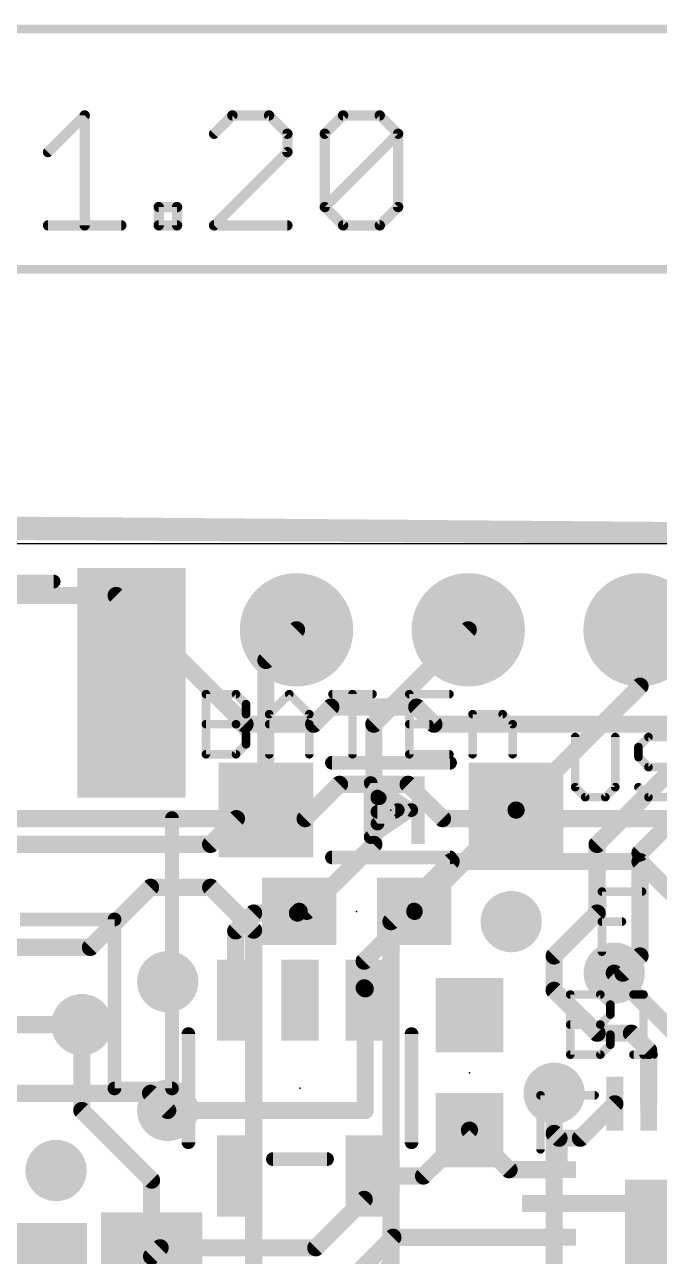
# Model space of a CAD drawing. Extents: x -8.4 to 62, y -6.5 to 32.8.
# Drawn here: x 12.49 to 21.88, y 12.32 to 30.55 of the extents above; entities that cross this region are included whole.
import ezdxf

# ---------------------------------------------------------------- set-up
doc = ezdxf.new("R2010")
doc.units = 0
for name, color, linetype in [('1', 12, 'CONTINUOUS'), ('16', 132, 'CONTINUOUS'), ('17', 110, 'CONTINUOUS'), ('18', 110, 'CONTINUOUS'), ('20', 53, 'CONTINUOUS'), ('21', 40, 'CONTINUOUS'), ('23', 40, 'CONTINUOUS'), ('47', 253, 'CONTINUOUS')]:
    doc.layers.add(name, color=color, linetype=linetype)

# ---------------------------------------------------------------- blocks, each defined once
blk = doc.blocks.new('RECT')
blk.add_solid([(-0.5, -0.5), (0.5, -0.5), (-0.5, 0.5), (0.5, 0.5)])
blk = doc.blocks.new('ROUNDP')
at = {"const_width": 0.5}
blk.add_lwpolyline([(0, -0.25, 1), (0, 0.25, 1), (0, -0.25)], format="xyb", dxfattribs=at)
blk = doc.blocks.new('ROUNDV')
at = {"const_width": 0.5}
blk.add_lwpolyline([(0, -0.25, 1), (0, 0.25, 1), (0, -0.25)], format="xyb", dxfattribs=at)

msp = doc.modelspace()

# ---------------------------------------------------------------- linework, layer by layer
at = {"layer": '1', "const_width": 0.254}
for points in [[(46.355, 22.86), (-0.254, 23.241)], [(16.51, 21.59), (16.057, 21.137)], [(17.653, 20.193), (19.05, 21.59)], [(20.955, 18.415), (24.13, 21.59)], [(21.59, 20.756), (21.59, 21.59)], [(16.057, 21.137), (16.057, 18.923)], [(19.757, 18.923), (21.59, 20.756)], [(23.622, 20.32), (21.59, 18.288)], [(17.653, 18.415), (17.653, 20.193)], [(18.2584, 17.4244), (19.757, 18.923)], [(15.621, 18.796), (15.24, 18.415)], [(15.93, 18.796), (15.621, 18.796)], [(15.24, 18.415), (12.319, 18.415)], [(16.6624, 17.4244), (17.653, 18.415)], [(20.955, 17.399), (20.955, 18.415)], [(21.59, 18.288), (21.59, 16.764)], [(15.6108, 17.1348), (15.875, 17.399)], [(15.875, 17.399), (16.5236, 17.399)], [(16.5236, 17.399), (16.549, 17.4244)], [(16.549, 17.4244), (16.6624, 17.4244)], [(17.5108, 16.6862), (18.249, 17.4244)], [(18.249, 17.4244), (18.2584, 17.4244)], [(20.32, 16.764), (20.955, 17.399)], [(15.6108, 16.1083), (15.6108, 17.1348)], [(17.5108, 16.292), (17.5108, 16.6862)], [(20.32, 16.256), (20.32, 16.764)], [(21.59, 16.764), (21.336, 16.51)], [(21.336, 16.51), (21.209, 16.51)], [(17.5108, 16.292), (17.5108, 16.1083)], [(17.5108, 16.292), (17.526, 16.2768)], [(17.526, 16.2768), (17.526, 14.478)], [(20.32, 16.256), (20.955, 15.621)], [(13.335, 14.478), (13.335, 15.748)], [(20.955, 15.621), (21.463, 15.621)], [(21.463, 15.621), (21.7182, 15.3658)], [(21.7182, 15.3658), (21.7182, 14.5766)], [(20.32, 14.1385), (20.32, 14.732)], [(14.366, 13.447), (13.335, 14.478)], [(17.526, 14.478), (14.605, 14.478)], [(21.2182, 14.5766), (20.7085, 14.0669)], [(19.067, 14.187), (18.3881, 13.5081)], [(19.067, 14.187), (19.6524, 13.6016)], [(20.3916, 14.0669), (20.32, 14.1385)], [(20.7085, 14.0669), (20.3916, 14.0669)], [(20.3916, 14.0669), (20.3916, 13.6016)], [(19.6524, 13.6016), (20.2432, 13.6016)], [(20.3916, 13.6016), (20.2432, 13.6016)], [(14.366, 12.32), (14.366, 13.447)], [(18.3881, 13.5081), (17.5108, 13.5081)], [(17.5108, 13.1619), (17.5108, 13.5081)], [(16.7949, 12.446), (17.5108, 13.1619)], [(20.2432, 13.1016), (22.0774, 13.1016)], [(17.9356, 12.6016), (16.129, 10.795)], [(20.2432, 12.6016), (17.9356, 12.6016)], [(14.492, 12.446), (14.366, 12.32)], [(16.7949, 12.446), (14.492, 12.446)]]:
    msp.add_lwpolyline(points, dxfattribs=at)
at = {"layer": '1'}
for points, const_width in [([(16.5549, 21.5451, 1), (16.4651, 21.6349)], 0.127), ([(19.0949, 21.5451, 1), (19.0051, 21.6349)], 0.127), ([(21.6535, 21.59, 1), (21.5265, 21.59)], 0.127), ([(16.1205, 21.137, 1), (15.9935, 21.137)], 0.127), ([(16.0121, 21.1819, 1), (16.1019, 21.0921)], 0.127), ([(21.5265, 20.756, 1), (21.6535, 20.756)], 0.127), ([(21.6349, 20.7111, 1), (21.5451, 20.8009)], 0.127), ([(17.7165, 20.193, 1), (17.5895, 20.193)], 0.127), ([(17.6081, 20.2379, 1), (17.6979, 20.1481)], 0.127), ([(15.93, 18.796, 0.4142), (16.057, 18.923)], 0.254), ([(16.1205, 18.923, 1), (15.9935, 18.923)], 0.127), ([(15.9935, 18.923, 1), (16.1205, 18.923)], 0.127), ([(19.7121, 18.9679, 1), (19.8019, 18.8781)], 0.127), ([(19.8019, 18.8781, 1), (19.7121, 18.9679)], 0.127), ([(15.621, 18.8595, 1), (15.621, 18.7325)], 0.127), ([(15.6659, 18.7511, 1), (15.5761, 18.8409)], 0.127), ([(15.93, 18.8595, 1), (15.93, 18.7325)], 0.127), ([(15.93, 18.7325, 1), (15.93, 18.8595)], 0.127), ([(15.1951, 18.4599, 1), (15.2849, 18.3701)], 0.127), ([(15.24, 18.3515, 1), (15.24, 18.4785)], 0.127), ([(17.5895, 18.415, 1), (17.7165, 18.415)], 0.127), ([(17.6979, 18.3701, 1), (17.6081, 18.4599)], 0.127), ([(21.0185, 18.415, 1), (20.8915, 18.415)], 0.127), ([(20.9101, 18.4599, 1), (20.9999, 18.3701)], 0.127), ([(21.6535, 18.288, 1), (21.5265, 18.288)], 0.127), ([(21.5451, 18.3329, 1), (21.6349, 18.2431)], 0.127), ([(15.875, 17.4625, 1), (15.875, 17.3355)], 0.127), ([(15.9199, 17.3541, 1), (15.8301, 17.4439)], 0.127), ([(16.4787, 17.4439, 1), (16.5685, 17.3541)], 0.127), ([(16.549, 17.4879, 1), (16.549, 17.3609)], 0.127), ([(16.5939, 17.3795, 1), (16.5041, 17.4693)], 0.127), ([(16.5236, 17.3355, 1), (16.5236, 17.4625)], 0.127), ([(16.6175, 17.4693, 1), (16.7073, 17.3795)], 0.127), ([(16.6624, 17.3609, 1), (16.6624, 17.4879)], 0.127), ([(18.249, 17.4879, 1), (18.249, 17.3609)], 0.127), ([(18.2135, 17.4693, 1), (18.3033, 17.3795)], 0.127), ([(18.2939, 17.3795, 1), (18.2041, 17.4693)], 0.127), ([(18.2584, 17.3609, 1), (18.2584, 17.4879)], 0.127), ([(20.9999, 17.3541, 1), (20.9101, 17.4439)], 0.127), ([(20.8915, 17.399, 1), (21.0185, 17.399)], 0.127), ([(15.6743, 17.1348, 1), (15.5473, 17.1348)], 0.127), ([(15.5659, 17.1797, 1), (15.6557, 17.0899)], 0.127), ([(17.5743, 16.6862, 1), (17.4473, 16.6862)], 0.127), ([(17.4659, 16.7311, 1), (17.5557, 16.6413)], 0.127), ([(20.3835, 16.764, 1), (20.2565, 16.764)], 0.127), ([(20.2751, 16.8089, 1), (20.3649, 16.7191)], 0.127), ([(21.5265, 16.764, 1), (21.6535, 16.764)], 0.127), ([(21.6349, 16.7191, 1), (21.5451, 16.8089)], 0.127), ([(21.209, 16.5735, 1), (21.209, 16.4465)], 0.127), ([(21.2911, 16.5549, 1), (21.3809, 16.4651)], 0.127), ([(21.336, 16.4465, 1), (21.336, 16.5735)], 0.127), ([(17.5743, 16.292, 1), (17.4473, 16.292)], 0.127), ([(17.5557, 16.3369, 1), (17.4659, 16.2471)], 0.127), ([(17.5895, 16.2768, 1), (17.4625, 16.2768)], 0.127), ([(17.4473, 16.292, 1), (17.5743, 16.292)], 0.127), ([(17.4811, 16.2319, 1), (17.5709, 16.3217)], 0.127), ([(20.3649, 16.3009, 1), (20.2751, 16.2111)], 0.127), ([(20.2565, 16.256, 1), (20.3835, 16.256)], 0.127), ([(15.5473, 16.1083, 1), (15.6743, 16.1083)], 0.127), ([(17.4473, 16.1083, 1), (17.5743, 16.1083)], 0.127), ([(13.3985, 15.748, 1), (13.2715, 15.748)], 0.127), ([(20.955, 15.6845, 1), (20.955, 15.5575)], 0.127), ([(20.9101, 15.5761, 1), (20.9999, 15.6659)], 0.127), ([(21.5079, 15.6659, 1), (21.4181, 15.5761)], 0.127), ([(21.463, 15.5575, 1), (21.463, 15.6845)], 0.127), ([(21.7817, 15.3658, 1), (21.6547, 15.3658)], 0.127), ([(21.6733, 15.3209, 1), (21.7631, 15.4107)], 0.127), ([(20.3835, 14.732, 1), (20.2565, 14.732)], 0.127), ([(13.3799, 14.5229, 1), (13.2901, 14.4331)], 0.127), ([(14.605, 14.5415, 1), (14.605, 14.4145)], 0.127), ([(17.526, 14.4145, 1), (17.526, 14.5415)], 0.127), ([(21.2631, 14.5317, 1), (21.1733, 14.6215)], 0.127), ([(21.6547, 14.5766, 1), (21.7817, 14.5766)], 0.127), ([(13.2715, 14.478, 1), (13.3985, 14.478)], 0.127), ([(17.4625, 14.478, 1), (17.5895, 14.478)], 0.127), ([(19.1119, 14.2319, 1), (19.0221, 14.1421)], 0.127), ([(19.1119, 14.1421, 1), (19.0221, 14.2319)], 0.127), ([(20.3649, 14.1834, 1), (20.2751, 14.0936)], 0.127), ([(20.2565, 14.1385, 1), (20.3835, 14.1385)], 0.127), ([(20.3916, 14.1304, 1), (20.3916, 14.0034)], 0.127), ([(20.4551, 14.0669, 1), (20.3281, 14.0669)], 0.127), ([(20.3467, 14.022, 1), (20.4365, 14.1118)], 0.127), ([(20.6636, 14.1118, 1), (20.7534, 14.022)], 0.127), ([(20.7085, 14.0034, 1), (20.7085, 14.1304)], 0.127), ([(19.6524, 13.6651, 1), (19.6524, 13.5381)], 0.127), ([(19.6075, 13.5567, 1), (19.6973, 13.6465)], 0.127), ([(20.2432, 13.6651, 1), (20.2432, 13.5381)], 0.127), ([(20.2432, 13.5381, 1), (20.2432, 13.6651)], 0.127), ([(20.3916, 13.5381, 1), (20.3916, 13.6651)], 0.127), ([(14.4295, 13.447, 1), (14.3025, 13.447)], 0.127), ([(14.3211, 13.4021, 1), (14.4109, 13.4919)], 0.127), ([(17.5108, 13.5716, 1), (17.5108, 13.4446)], 0.127), ([(17.5743, 13.5081, 1), (17.4473, 13.5081)], 0.127), ([(18.3432, 13.553, 1), (18.433, 13.4632)], 0.127), ([(18.3881, 13.4446, 1), (18.3881, 13.5716)], 0.127), ([(20.3281, 13.6016, 1), (20.4551, 13.6016)], 0.127), ([(17.4473, 13.1619, 1), (17.5743, 13.1619)], 0.127), ([(17.5557, 13.117, 1), (17.4659, 13.2068)], 0.127), ([(20.2432, 13.1651, 1), (20.2432, 13.0381)], 0.127), ([(17.9356, 12.6651, 1), (17.9356, 12.5381)], 0.127), ([(17.9805, 12.5567, 1), (17.8907, 12.6465)], 0.127), ([(20.2432, 12.5381, 1), (20.2432, 12.6651)], 0.127), ([(14.3211, 12.3649, 1), (14.4109, 12.2751)], 0.127), ([(14.492, 12.5095, 1), (14.492, 12.3825)], 0.127), ([(14.5369, 12.4011, 1), (14.4471, 12.4909)], 0.127), ([(16.75, 12.4909, 1), (16.8398, 12.4011)], 0.127), ([(16.7949, 12.3825, 1), (16.7949, 12.5095)], 0.127), ([(14.3025, 12.32, 1), (14.4295, 12.32)], 0.127)]:
    msp.add_lwpolyline(points, format="xyb", dxfattribs=dict(at, const_width=const_width))
at = {"layer": '16', "const_width": 0.254}
for points in [[(46.355, 22.86), (-0.254, 23.114)], [(13.843, 22.098), (4.318, 22.098)], [(13.843, 22.098), (15.748, 20.193)], [(16.764, 20.193), (17.018, 20.447)], [(17.018, 20.447), (18.288, 20.447)], [(18.288, 20.447), (18.542, 20.193)], [(15.748, 20.193), (16.764, 20.193)], [(18.542, 20.193), (22.733, 20.193)], [(17.145, 19.304), (16.637, 18.796)], [(18.161, 19.304), (17.145, 19.304)], [(18.669, 18.796), (18.161, 19.304)], [(16.637, 18.796), (11.938, 18.796)], [(22.098, 18.796), (18.669, 18.796)], [(17.907, 17.272), (18.796, 18.161)], [(21.59, 18.161), (18.796, 18.161)], [(21.59, 18.161), (24.384, 15.367)], [(14.351, 17.78), (13.462, 16.891)], [(15.24, 17.78), (14.351, 17.78)], [(15.875, 17.145), (15.24, 17.78)], [(17.907, 12.192), (17.907, 17.272)], [(15.875, 17.145), (15.875, 11.7094)], [(13.462, 16.891), (9.652, 16.891)], [(21.209, 16.51), (27.051, 10.668)], [(11.049, 15.748), (13.335, 15.748)], [(11.811, 14.732), (14.351, 14.732)], [(14.351, 14.732), (14.605, 14.478)], [(20.32, 14.732), (20.32, 7.62)], [(16.51, 10.795), (17.907, 12.192)]]:
    msp.add_lwpolyline(points, dxfattribs=at)
at = {"layer": '16', "const_width": 0.127}
for points in [[(13.8879, 22.1429, 1), (13.7981, 22.0531)], [(13.843, 22.0345, 1), (13.843, 22.1615)], [(17.018, 20.5105, 1), (17.018, 20.3835)], [(17.0629, 20.4021, 1), (16.9731, 20.4919)], [(18.3329, 20.4919, 1), (18.2431, 20.4021)], [(18.288, 20.3835, 1), (18.288, 20.5105)], [(15.748, 20.2565, 1), (15.748, 20.1295)], [(15.7031, 20.1481, 1), (15.7929, 20.2379)], [(16.7191, 20.2379, 1), (16.8089, 20.1481)], [(16.764, 20.1295, 1), (16.764, 20.2565)], [(18.542, 20.2565, 1), (18.542, 20.1295)], [(18.4971, 20.1481, 1), (18.5869, 20.2379)], [(17.145, 19.3675, 1), (17.145, 19.2405)], [(17.1899, 19.2591, 1), (17.1001, 19.3489)], [(18.2059, 19.3489, 1), (18.1161, 19.2591)], [(18.161, 19.2405, 1), (18.161, 19.3675)], [(16.5921, 18.8409, 1), (16.6819, 18.7511)], [(16.637, 18.7325, 1), (16.637, 18.8595)], [(18.669, 18.8595, 1), (18.669, 18.7325)], [(18.6241, 18.7511, 1), (18.7139, 18.8409)], [(18.796, 18.2245, 1), (18.796, 18.0975)], [(18.8409, 18.1161, 1), (18.7511, 18.2059)], [(21.6349, 18.2059, 1), (21.5451, 18.1161)], [(21.59, 18.0975, 1), (21.59, 18.2245)], [(14.351, 17.8435, 1), (14.351, 17.7165)], [(14.3959, 17.7351, 1), (14.3061, 17.8249)], [(15.2849, 17.8249, 1), (15.1951, 17.7351)], [(15.24, 17.7165, 1), (15.24, 17.8435)], [(17.9705, 17.272, 1), (17.8435, 17.272)], [(17.8621, 17.3169, 1), (17.9519, 17.2271)], [(15.9385, 17.145, 1), (15.8115, 17.145)], [(15.8301, 17.1001, 1), (15.9199, 17.1899)], [(13.4171, 16.9359, 1), (13.5069, 16.8461)], [(13.462, 16.8275, 1), (13.462, 16.9545)], [(21.2539, 16.5549, 1), (21.1641, 16.4651)], [(13.335, 15.6845, 1), (13.335, 15.8115)], [(14.3959, 14.7769, 1), (14.3061, 14.6871)], [(14.351, 14.6685, 1), (14.351, 14.7955)], [(20.3835, 14.732, 1), (20.2565, 14.732)], [(14.5601, 14.4331, 1), (14.6499, 14.5229)]]:
    msp.add_lwpolyline(points, format="xyb", dxfattribs=at)
at = {"layer": '20'}
msp.add_line((48.26, 22.86), (2.54, 22.86), dxfattribs=at)
at = {"layer": '21'}
for points, const_width in [([(8.418, 22.304), (12.918, 22.304)], 0.2032), ([(15.1702, 19.7485), (15.1702, 20.6383)], 0.127), ([(15.1702, 20.6383), (15.6151, 20.6383)], 0.127), ([(15.6151, 20.6383), (15.7634, 20.49)], 0.127), ([(16.1057, 20.3417), (16.4023, 20.6383)], 0.127), ([(16.4023, 20.6383), (16.6989, 20.3417)], 0.127), ([(17.0413, 20.6383), (17.6344, 20.6383)], 0.127), ([(17.3378, 19.7485), (17.3378, 20.6383)], 0.127), ([(18.7712, 20.6383), (18.178, 20.6383)], 0.127), ([(18.178, 20.6383), (18.178, 19.7485)], 0.127), ([(15.7634, 20.49), (15.7634, 20.3417)], 0.127), ([(15.1702, 20.1934), (15.6151, 20.1934)], 0.127), ([(15.7634, 20.3417), (15.6151, 20.1934)], 0.127), ([(15.6151, 20.1934), (15.7634, 20.0451)], 0.127), ([(16.1057, 19.7485), (16.1057, 20.3417)], 0.127), ([(16.1057, 20.1934), (16.6989, 20.1934)], 0.127), ([(16.6989, 20.3417), (16.6989, 19.7485)], 0.127), ([(18.178, 20.1934), (18.4746, 20.1934)], 0.127), ([(19.1135, 19.7485), (19.1135, 20.3417)], 0.127), ([(19.1135, 20.3417), (19.5584, 20.3417)], 0.127), ([(19.5584, 20.3417), (19.7067, 20.1934)], 0.127), ([(19.7067, 20.1934), (19.7067, 19.7485)], 0.127), ([(15.7634, 20.0451), (15.7634, 19.8968)], 0.127), ([(20.6312, 20.0033), (20.6312, 19.2618)], 0.127), ([(21.2244, 19.2618), (21.2244, 20.0033)], 0.127), ([(21.715, 20.0033), (21.5667, 19.855)], 0.127), ([(22.0116, 20.0033), (21.715, 20.0033)], 0.127), ([(15.7634, 19.8968), (15.6151, 19.7485)], 0.127), ([(21.5667, 19.855), (21.5667, 19.7067)], 0.127), ([(15.6151, 19.7485), (15.1702, 19.7485)], 0.127), ([(17.034, 19.623), (18.78, 19.623)], 0.2032), ([(18.178, 19.7485), (18.7712, 19.7485)], 0.127), ([(21.5667, 19.7067), (21.715, 19.5584)], 0.127), ([(21.715, 19.5584), (22.0116, 19.5584)], 0.127), ([(17.607, 18.523), (17.607, 19.323)], 0.2032), ([(17.607, 19.323), (18.207, 18.923)], 0.2032), ([(20.6312, 19.2618), (20.7795, 19.1135)], 0.127), ([(21.0761, 19.1135), (21.2244, 19.2618)], 0.127), ([(21.715, 19.1135), (21.5667, 19.2618)], 0.127), ([(17.707, 18.723), (17.707, 19.123)], 0.2032), ([(17.707, 19.123), (18.007, 18.923)], 0.2032), ([(17.707, 19.1008), (17.7403, 19.1008)], 0.2032), ([(20.7795, 19.1135), (21.0761, 19.1135)], 0.127), ([(22.0116, 19.1135), (21.715, 19.1135)], 0.127), ([(18.207, 18.923), (17.607, 18.523)], 0.2032), ([(18.007, 18.923), (17.707, 18.723)], 0.2032), ([(17.707, 18.8976), (17.9689, 18.8976)], 0.2032), ([(14.668, 18.804), (14.668, 14.804)], 0.2032), ([(18.78, 18.223), (17.034, 18.223)], 0.2032), ([(21.0261, 16.8275), (21.0261, 17.7173)], 0.127), ([(21.0261, 17.7173), (21.6192, 17.7173)], 0.127), ([(13.818, 17.304), (12.418, 17.304)], 0.2032), ([(13.818, 14.804), (13.818, 17.304)], 0.2032), ([(21.0261, 17.2724), (21.3226, 17.2724)], 0.127), ([(20.5583, 15.3035), (20.5583, 16.1933)], 0.127), ([(20.5583, 16.1933), (21.0032, 16.1933)], 0.127), ([(21.0032, 16.1933), (21.1515, 16.045)], 0.127), ([(21.4938, 16.1933), (21.6421, 16.1933)], 0.127), ([(21.6421, 16.1933), (21.6421, 15.3035)], 0.127), ([(21.1515, 16.045), (21.1515, 15.8967)], 0.127), ([(21.1515, 15.8967), (21.0032, 15.7484)], 0.127), ([(14.9108, 14.0082), (14.9108, 15.6082)], 0.2032), ([(18.2108, 14.0082), (18.2108, 15.6082)], 0.2032), ([(20.5583, 15.7484), (21.0032, 15.7484)], 0.127), ([(21.0032, 15.7484), (21.1515, 15.6001)], 0.127), ([(21.1515, 15.4518), (21.0032, 15.3035)], 0.127), ([(21.1515, 15.6001), (21.1515, 15.4518)], 0.127), ([(21.0032, 15.3035), (20.5583, 15.3035)], 0.127), ([(21.4938, 15.3035), (21.7904, 15.3035)], 0.127), ([(14.668, 14.804), (13.818, 14.804)], 0.2032), ([(20.9182, 14.7016), (20.1182, 14.7016)], 0.127), ([(20.1182, 14.7016), (20.1182, 13.9016)], 0.127), ([(16.9608, 13.7582), (16.1608, 13.7582)], 0.2032)]:
    msp.add_lwpolyline(points, dxfattribs=dict(at, const_width=const_width))
for points, const_width in [([(12.918, 22.2532, 1), (12.918, 22.3548)], 0.1016), ([(15.202, 20.6383, 1), (15.1385, 20.6383)], 0.0635), ([(15.1702, 20.67, 1), (15.1702, 20.6065)], 0.0635), ([(15.6376, 20.6607, 1), (15.5926, 20.6158)], 0.0635), ([(15.6151, 20.6065, 1), (15.6151, 20.67)], 0.0635), ([(16.4248, 20.6607, 1), (16.3799, 20.6158)], 0.0635), ([(16.4248, 20.6158, 1), (16.3799, 20.6607)], 0.0635), ([(17.0413, 20.67, 1), (17.0413, 20.6065)], 0.0635), ([(17.3696, 20.6383, 1), (17.3061, 20.6383)], 0.0635), ([(17.6344, 20.6065, 1), (17.6344, 20.67)], 0.0635), ([(18.178, 20.67, 1), (18.178, 20.6065)], 0.0635), ([(18.2097, 20.6383, 1), (18.1462, 20.6383)], 0.0635), ([(18.7712, 20.6065, 1), (18.7712, 20.67)], 0.0635), ([(15.7951, 20.49, 1), (15.7316, 20.49)], 0.0635), ([(15.7409, 20.4675, 1), (15.7858, 20.5124)], 0.0635), ([(15.1702, 20.2251, 1), (15.1702, 20.1616)], 0.0635), ([(15.6376, 20.2158, 1), (15.5926, 20.1709)], 0.0635), ([(15.5926, 20.2158, 1), (15.6376, 20.1709)], 0.0635), ([(15.6151, 20.1616, 1), (15.6151, 20.2251)], 0.0635), ([(15.7316, 20.3417, 1), (15.7951, 20.3417)], 0.0635), ([(15.7858, 20.3192, 1), (15.7409, 20.3641)], 0.0635), ([(16.1057, 20.2251, 1), (16.1057, 20.1616)], 0.0635), ([(16.1375, 20.3417, 1), (16.074, 20.3417)], 0.0635), ([(16.0833, 20.3641, 1), (16.1282, 20.3192)], 0.0635), ([(16.7307, 20.3417, 1), (16.6672, 20.3417)], 0.0635), ([(16.6765, 20.3192, 1), (16.7214, 20.3641)], 0.0635), ([(16.6989, 20.1616, 1), (16.6989, 20.2251)], 0.0635), ([(18.178, 20.2251, 1), (18.178, 20.1616)], 0.0635), ([(18.4746, 20.1616, 1), (18.4746, 20.2251)], 0.0635), ([(19.1135, 20.3734, 1), (19.1135, 20.3099)], 0.0635), ([(19.1453, 20.3417, 1), (19.0818, 20.3417)], 0.0635), ([(19.5808, 20.3641, 1), (19.5359, 20.3192)], 0.0635), ([(19.5584, 20.3099, 1), (19.5584, 20.3734)], 0.0635), ([(19.7384, 20.1934, 1), (19.6749, 20.1934)], 0.0635), ([(19.6842, 20.1709, 1), (19.7291, 20.2158)], 0.0635), ([(15.7951, 20.0451, 1), (15.7316, 20.0451)], 0.0635), ([(15.7409, 20.0226, 1), (15.7858, 20.0675)], 0.0635), ([(20.663, 20.0033, 1), (20.5995, 20.0033)], 0.0635), ([(21.2561, 20.0033, 1), (21.1926, 20.0033)], 0.0635), ([(21.715, 20.035, 1), (21.715, 19.9715)], 0.0635), ([(21.7375, 19.9808, 1), (21.6926, 20.0257)], 0.0635), ([(15.7316, 19.8968, 1), (15.7951, 19.8968)], 0.0635), ([(15.7858, 19.8743, 1), (15.7409, 19.9192)], 0.0635), ([(21.5985, 19.855, 1), (21.535, 19.855)], 0.0635), ([(21.5443, 19.8774, 1), (21.5892, 19.8325)], 0.0635), ([(15.1702, 19.7802, 1), (15.1702, 19.7168)], 0.0635), ([(15.1385, 19.7485, 1), (15.202, 19.7485)], 0.0635), ([(15.5926, 19.771, 1), (15.6376, 19.726)], 0.0635), ([(15.6151, 19.7168, 1), (15.6151, 19.7802)], 0.0635), ([(16.074, 19.7485, 1), (16.1375, 19.7485)], 0.0635), ([(16.6672, 19.7485, 1), (16.7307, 19.7485)], 0.0635), ([(17.034, 19.6738, 1), (17.034, 19.5722)], 0.1016), ([(17.3061, 19.7485, 1), (17.3696, 19.7485)], 0.0635), ([(18.1462, 19.7485, 1), (18.2097, 19.7485)], 0.0635), ([(18.178, 19.7802, 1), (18.178, 19.7168)], 0.0635), ([(18.78, 19.5722, 1), (18.78, 19.6738)], 0.1016), ([(18.7712, 19.7168, 1), (18.7712, 19.7802)], 0.0635), ([(19.0818, 19.7485, 1), (19.1453, 19.7485)], 0.0635), ([(19.6749, 19.7485, 1), (19.7384, 19.7485)], 0.0635), ([(21.535, 19.7067, 1), (21.5985, 19.7067)], 0.0635), ([(21.5892, 19.7291, 1), (21.5443, 19.6842)], 0.0635), ([(21.715, 19.5901, 1), (21.715, 19.5266)], 0.0635), ([(21.6926, 19.5359, 1), (21.7375, 19.5808)], 0.0635), ([(17.6578, 19.323, 1), (17.5562, 19.323)], 0.1016), ([(17.6352, 19.3653, 1), (17.5788, 19.2807)], 0.1016), ([(20.6537, 19.2842, 1), (20.6088, 19.2393)], 0.0635), ([(21.2468, 19.2393, 1), (21.2019, 19.2842)], 0.0635), ([(21.5892, 19.2842, 1), (21.5443, 19.2393)], 0.0635), ([(17.7578, 19.123, 1), (17.6562, 19.123)], 0.1016), ([(17.7352, 19.1653, 1), (17.6788, 19.0807)], 0.1016), ([(17.707, 19.1516, 1), (17.707, 19.05)], 0.1016), ([(17.7403, 19.05, 1), (17.7403, 19.1516)], 0.1016), ([(20.5995, 19.2618, 1), (20.663, 19.2618)], 0.0635), ([(20.7795, 19.1453, 1), (20.7795, 19.0818)], 0.0635), ([(20.7571, 19.091, 1), (20.802, 19.136)], 0.0635), ([(21.0536, 19.136, 1), (21.0986, 19.091)], 0.0635), ([(21.0761, 19.0818, 1), (21.0761, 19.1453)], 0.0635), ([(21.1926, 19.2618, 1), (21.2561, 19.2618)], 0.0635), ([(21.715, 19.1453, 1), (21.715, 19.0818)], 0.0635), ([(21.6926, 19.091, 1), (21.7375, 19.136)], 0.0635), ([(17.707, 18.9484, 1), (17.707, 18.8468)], 0.1016), ([(17.9689, 18.8468, 1), (17.9689, 18.9484)], 0.1016), ([(18.0352, 18.8807, 1), (17.9788, 18.9653)], 0.1016), ([(17.9788, 18.8807, 1), (18.0352, 18.9653)], 0.1016), ([(18.2352, 18.8807, 1), (18.1788, 18.9653)], 0.1016), ([(18.1788, 18.8807, 1), (18.2352, 18.9653)], 0.1016), ([(14.7188, 18.804, 1), (14.6172, 18.804)], 0.1016), ([(17.6788, 18.7653, 1), (17.7352, 18.6807)], 0.1016), ([(17.6562, 18.723, 1), (17.7578, 18.723)], 0.1016), ([(17.5788, 18.5653, 1), (17.6352, 18.4807)], 0.1016), ([(17.5562, 18.523, 1), (17.6578, 18.523)], 0.1016), ([(17.034, 18.2738, 1), (17.034, 18.1722)], 0.1016), ([(18.78, 18.1722, 1), (18.78, 18.2738)], 0.1016), ([(21.0578, 17.7173, 1), (20.9943, 17.7173)], 0.0635), ([(21.0261, 17.749, 1), (21.0261, 17.6855)], 0.0635), ([(21.6192, 17.6855, 1), (21.6192, 17.749)], 0.0635), ([(13.8688, 17.304, 1), (13.7672, 17.304)], 0.1016), ([(13.818, 17.2532, 1), (13.818, 17.3548)], 0.1016), ([(21.0261, 17.3041, 1), (21.0261, 17.2406)], 0.0635), ([(21.3226, 17.2406, 1), (21.3226, 17.3041)], 0.0635), ([(20.9943, 16.8275, 1), (21.0578, 16.8275)], 0.0635), ([(20.5901, 16.1933, 1), (20.5266, 16.1933)], 0.0635), ([(20.5583, 16.225, 1), (20.5583, 16.1615)], 0.0635), ([(21.0256, 16.2157, 1), (20.9807, 16.1708)], 0.0635), ([(21.0032, 16.1615, 1), (21.0032, 16.225)], 0.0635), ([(21.4938, 16.225, 1), (21.4938, 16.1615)], 0.0635), ([(21.6739, 16.1933, 1), (21.6104, 16.1933)], 0.0635), ([(21.6421, 16.1615, 1), (21.6421, 16.225)], 0.0635), ([(21.1832, 16.045, 1), (21.1197, 16.045)], 0.0635), ([(21.129, 16.0225, 1), (21.1739, 16.0674)], 0.0635), ([(21.1197, 15.8967, 1), (21.1832, 15.8967)], 0.0635), ([(21.1739, 15.8742, 1), (21.129, 15.9191)], 0.0635), ([(14.9616, 15.6082, 1), (14.86, 15.6082)], 0.1016), ([(18.2616, 15.6082, 1), (18.16, 15.6082)], 0.1016), ([(20.5583, 15.7801, 1), (20.5583, 15.7166)], 0.0635), ([(21.0256, 15.7708, 1), (20.9807, 15.7259)], 0.0635), ([(20.9807, 15.7708, 1), (21.0256, 15.7259)], 0.0635), ([(21.0032, 15.7166, 1), (21.0032, 15.7801)], 0.0635), ([(21.1832, 15.6001, 1), (21.1197, 15.6001)], 0.0635), ([(21.129, 15.5776, 1), (21.1739, 15.6225)], 0.0635), ([(21.1739, 15.4293, 1), (21.129, 15.4742)], 0.0635), ([(20.5583, 15.3353, 1), (20.5583, 15.2718)], 0.0635), ([(20.5266, 15.3035, 1), (20.5901, 15.3035)], 0.0635), ([(20.9807, 15.326, 1), (21.0256, 15.281)], 0.0635), ([(21.0032, 15.2718, 1), (21.0032, 15.3353)], 0.0635), ([(21.1197, 15.4518, 1), (21.1832, 15.4518)], 0.0635), ([(21.4938, 15.3353, 1), (21.4938, 15.2718)], 0.0635), ([(21.6104, 15.3035, 1), (21.6739, 15.3035)], 0.0635), ([(21.7904, 15.2718, 1), (21.7904, 15.3353)], 0.0635), ([(13.818, 14.8548, 1), (13.818, 14.7532)], 0.1016), ([(13.7672, 14.804, 1), (13.8688, 14.804)], 0.1016), ([(14.6172, 14.804, 1), (14.7188, 14.804)], 0.1016), ([(14.668, 14.7532, 1), (14.668, 14.8548)], 0.1016), ([(20.1182, 14.7334, 1), (20.1182, 14.6699)], 0.0635), ([(20.1499, 14.7016, 1), (20.0864, 14.7016)], 0.0635), ([(20.9182, 14.6699, 1), (20.9182, 14.7334)], 0.0635), ([(14.86, 14.0082, 1), (14.9616, 14.0082)], 0.1016), ([(18.16, 14.0082, 1), (18.2616, 14.0082)], 0.1016), ([(16.1608, 13.809, 1), (16.1608, 13.7074)], 0.1016), ([(16.9608, 13.7074, 1), (16.9608, 13.809)], 0.1016), ([(20.0864, 13.9016, 1), (20.1499, 13.9016)], 0.0635)]:
    msp.add_lwpolyline(points, format="xyb", dxfattribs=dict(at, const_width=const_width))
at = {"layer": '23'}
for p in [(17.907, 18.923), (17.399, 17.4244), (19.067, 15.037), (16.5608, 14.8082)]:
    msp.add_point(p, dxfattribs=at)
at = {"layer": '47'}
for points, const_width in [([(0.065, 30.48), (50.735, 30.48)], 0.13), ([(12.8348, 28.6594), (13.3771, 29.2017)], 0.1524), ([(13.3771, 29.2017), (13.3771, 27.5747)], 0.1524), ([(15.5617, 29.2017), (15.2905, 28.9305)], 0.1524), ([(16.104, 29.2017), (15.5617, 29.2017)], 0.1524), ([(16.3752, 28.9305), (16.104, 29.2017)], 0.1524), ([(16.9277, 28.9305), (17.1989, 29.2017)], 0.1524), ([(17.1989, 29.2017), (17.7412, 29.2017)], 0.1524), ([(17.7412, 29.2017), (18.0124, 28.9305)], 0.1524), ([(16.3752, 28.6594), (16.3752, 28.9305)], 0.1524), ([(16.9277, 27.8459), (16.9277, 28.9305)], 0.1524), ([(16.9277, 27.8459), (18.0124, 28.9305)], 0.1524), ([(18.0124, 28.9305), (18.0124, 27.8459)], 0.1524), ([(15.2905, 27.5747), (16.3752, 28.6594)], 0.1524), ([(14.472, 27.5747), (14.472, 27.8459)], 0.1524), ([(14.472, 27.8459), (14.7431, 27.8459)], 0.1524), ([(14.7431, 27.8459), (14.7431, 27.5747)], 0.1524), ([(17.1989, 27.5747), (16.9277, 27.8459)], 0.1524), ([(18.0124, 27.8459), (17.7412, 27.5747)], 0.1524), ([(12.8348, 27.5747), (13.9195, 27.5747)], 0.1524), ([(14.7431, 27.5747), (14.472, 27.5747)], 0.1524), ([(16.3752, 27.5747), (15.2905, 27.5747)], 0.1524), ([(17.7412, 27.5747), (17.1989, 27.5747)], 0.1524), ([(0.065, 26.924), (30.415, 26.924)], 0.13)]:
    msp.add_lwpolyline(points, dxfattribs=dict(at, const_width=const_width))
at = {"layer": '47', "const_width": 0.0762}
for points in [[(13.4152, 29.2017, 1), (13.339, 29.2017)], [(13.4041, 29.1747, 1), (13.3502, 29.2286)], [(15.5617, 29.2398, 1), (15.5617, 29.1636)], [(15.5886, 29.1747, 1), (15.5348, 29.2286)], [(16.131, 29.2286, 1), (16.0771, 29.1747)], [(16.104, 29.1636, 1), (16.104, 29.2398)], [(17.1989, 29.2398, 1), (17.1989, 29.1636)], [(17.2258, 29.1747, 1), (17.1719, 29.2286)], [(17.7681, 29.2286, 1), (17.7143, 29.1747)], [(17.7412, 29.1636, 1), (17.7412, 29.2398)], [(15.2636, 28.9575, 1), (15.3175, 28.9036)], [(16.4133, 28.9305, 1), (16.3371, 28.9305)], [(16.3483, 28.9036, 1), (16.4021, 28.9575)], [(16.9658, 28.9305, 1), (16.8896, 28.9305)], [(16.9008, 28.9575, 1), (16.9546, 28.9036)], [(18.0505, 28.9305, 1), (17.9743, 28.9305)], [(18.0393, 28.9036, 1), (17.9854, 28.9575)], [(17.9854, 28.9036, 1), (18.0393, 28.9575)], [(12.8079, 28.6863, 1), (12.8618, 28.6324)], [(16.3371, 28.6594, 1), (16.4133, 28.6594)], [(16.4021, 28.6324, 1), (16.3483, 28.6863)], [(14.5101, 27.8459, 1), (14.4339, 27.8459)], [(14.472, 27.884, 1), (14.472, 27.8078)], [(14.7812, 27.8459, 1), (14.705, 27.8459)], [(14.7431, 27.8078, 1), (14.7431, 27.884)], [(16.9546, 27.8728, 1), (16.9008, 27.8189)], [(16.9008, 27.8728, 1), (16.9546, 27.8189)], [(18.0393, 27.8189, 1), (17.9854, 27.8728)], [(16.8896, 27.8459, 1), (16.9658, 27.8459)], [(17.9743, 27.8459, 1), (18.0505, 27.8459)], [(12.8348, 27.6128, 1), (12.8348, 27.5366)], [(13.339, 27.5747, 1), (13.4152, 27.5747)], [(13.9195, 27.5366, 1), (13.9195, 27.6128)], [(14.472, 27.6128, 1), (14.472, 27.5366)], [(14.4339, 27.5747, 1), (14.5101, 27.5747)], [(14.705, 27.5747, 1), (14.7812, 27.5747)], [(14.7431, 27.5366, 1), (14.7431, 27.6128)], [(15.2905, 27.6128, 1), (15.2905, 27.5366)], [(15.2636, 27.6016, 1), (15.3175, 27.5478)], [(16.3752, 27.5366, 1), (16.3752, 27.6128)], [(17.1989, 27.6128, 1), (17.1989, 27.5366)], [(17.1719, 27.5478, 1), (17.2258, 27.6016)], [(17.7143, 27.6016, 1), (17.7681, 27.5478)], [(17.7412, 27.5366, 1), (17.7412, 27.6128)]]:
    msp.add_lwpolyline(points, format="xyb", dxfattribs=at)

# ---------------------------------------------------------------- block references
at = {"layer": '1'}
for p, xscale, yscale, rotation in [((14.068, 20.804), 3.4, 1.6, 90), ((16.057, 18.923), 1.4, 1.4, 270), ((19.757, 18.923), 1.4, 1.4, 270), ((15.6108, 16.1083), 0.55, 1.2, 180), ((16.5608, 16.1083), 0.55, 1.2, 180), ((17.5108, 16.1083), 0.55, 1.2, 180), ((21.2182, 14.5766), 0.8, 0.25, 270), ((21.7182, 14.5766), 0.8, 0.25, 270), ((15.6108, 13.5081), 0.55, 1.2, 180), ((17.5108, 13.5081), 0.55, 1.2, 180), ((14.366, 12.32), 1.3, 1.5, 270)]:
    msp.add_blockref('RECT', p, dxfattribs=dict(at, xscale=xscale, yscale=yscale, rotation=rotation))
at = {"layer": '1', "xscale": 1.1}
for p, rotation in [((16.549, 17.4244), 180), ((18.249, 17.4244), 180), ((19.067, 15.887), 90), ((19.067, 14.187), 90)]:
    msp.add_blockref('RECT', p, dxfattribs=dict(at, rotation=rotation))
at = {"layer": '1'}
for p, xscale, yscale in [((20.2432, 13.6016), 0.8, 0.25), ((23.7182, 11.1016), 4.7, 4.7), ((20.2432, 13.1016), 0.8, 0.25), ((12.761, 12.065), 1.3, 1.5), ((20.2432, 12.6016), 0.8, 0.25)]:
    msp.add_blockref('RECT', p, dxfattribs=dict(at, xscale=xscale, yscale=yscale))
at = {"layer": '17', "xscale": 1.6764, "yscale": 1.6764, "rotation": 90}
for p in [(16.51, 21.59), (16.51, 21.59), (19.05, 21.59), (19.05, 21.59), (21.59, 21.59), (21.59, 21.59)]:
    msp.add_blockref('ROUNDP', p, dxfattribs=at)
at = {"layer": '18', "xscale": 0.9064, "yscale": 0.9064}
for p in [(19.685, 17.272), (19.685, 17.272), (21.209, 16.51), (21.209, 16.51), (14.605, 16.383), (14.605, 16.383), (13.335, 15.748), (13.335, 15.748), (20.32, 14.732), (20.32, 14.732), (14.605, 14.478), (14.605, 14.478), (12.954, 13.589), (12.954, 13.589)]:
    msp.add_blockref('ROUNDV', p, dxfattribs=at)
at = {"layer": '21', "xscale": 0.2, "rotation": 180}
msp.add_blockref('RECT', (18.307, 18.923), dxfattribs=at)

doc.saveas('drawing.dxf')
